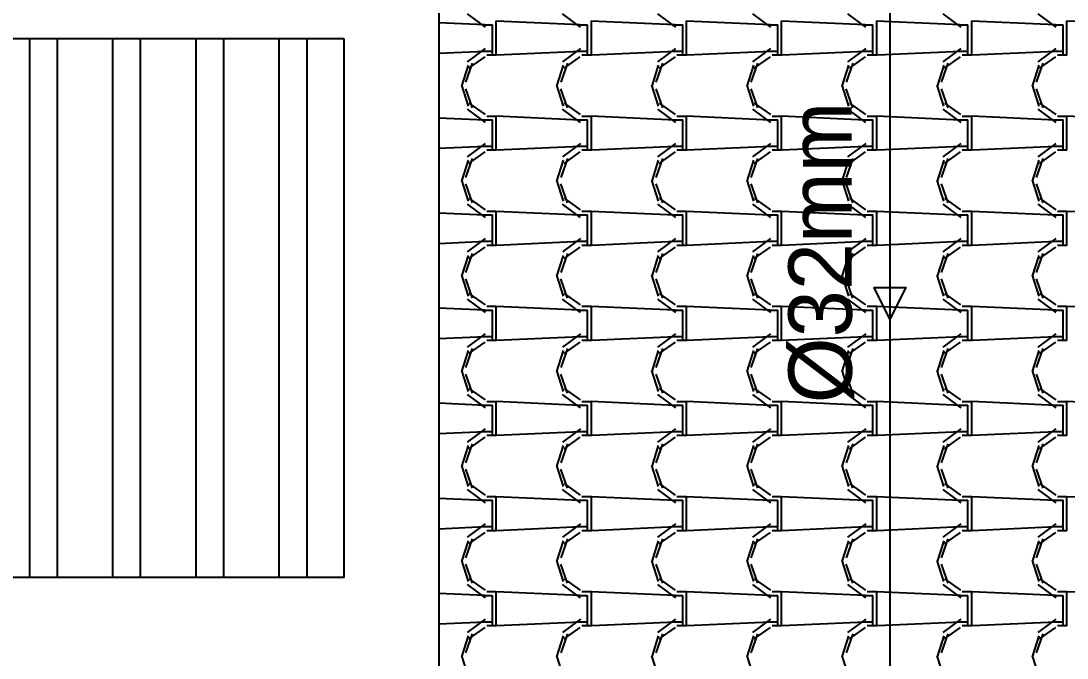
# Model space of a CAD drawing. Header units: millimetres. Extents: x -336 to -33, y -135 to 770.
# Drawn here: x -176.751 to -173.451, y 721.879 to 723.889 of the extents above; entities that cross this region are included whole.
import ezdxf
from ezdxf.enums import TextEntityAlignment as Align

# ---------------------------------------------------------------- set-up
doc = ezdxf.new("R2010")
doc.units = ezdxf.units.MM
doc.header["$LTSCALE"] = 50
doc.header["$MEASUREMENT"] = 0
for name, color, linetype in [('-HIDRO', 8, 'CONTINUOUS'), ('AF', 5, 'CONTINUOUS'), ('CONEXOES', 3, 'CONTINUOUS'), ('TEXTO', 4, 'CONTINUOUS')]:
    doc.layers.add(name, color=color, linetype=linetype)

msp = doc.modelspace()

# ---------------------------------------------------------------- hatches: boundary and pattern name
at = {"layer": '-HIDRO', "linetype": 'Continuous'}
h = msp.add_hatch(dxfattribs=at)
h.set_pattern_fill('ANSI32', color=256, scale=0.7, angle=45, style=0)
h.set_pattern_definition([(90, (-1561.9362, 383.4332), (-0.2625, 1e-16), []), (90, (-1561.8487, 383.5207), (-0.2625, 1e-16), [])])
h.paths.add_polyline_path([(-175.7324, 723.8333), (-178.1324, 723.8333), (-178.1324, 722.1333), (-175.7324, 722.1333)])

# ---------------------------------------------------------------- linework, layer by layer
for p, q in [((-175.2879, 723.8757), (-175.4324, 723.8823)), ((-175.3436, 723.9105), (-175.2866, 723.8685)), ((-174.9879, 723.8757), (-175.2519, 723.8877)), ((-175.2517, 723.7925), (-175.2517, 723.8885)), ((-175.0436, 723.9105), (-174.9866, 723.8685)), ((-174.6879, 723.8757), (-174.9519, 723.8877)), ((-174.9517, 723.7925), (-174.9517, 723.8885)), ((-174.7436, 723.9104), (-174.6866, 723.8684)), ((-174.3879, 723.8757), (-174.6519, 723.8877)), ((-174.6517, 723.7925), (-174.6517, 723.8885)), ((-174.4436, 723.9104), (-174.3866, 723.8684)), ((-174.0879, 723.8757), (-174.3519, 723.8877)), ((-174.3517, 723.7925), (-174.3517, 723.8885)), ((-174.1436, 723.9104), (-174.0866, 723.8684)), ((-173.7879, 723.8757), (-174.0519, 723.8877)), ((-174.0517, 723.7925), (-174.0517, 723.8885)), ((-173.8436, 723.9104), (-173.7866, 723.8684)), ((-173.4879, 723.8757), (-173.7519, 723.8877)), ((-173.7517, 723.7925), (-173.7517, 723.8885)), ((-173.5436, 723.9104), (-173.4866, 723.8684)), ((-173.1879, 723.8757), (-173.4519, 723.8877)), ((-173.4517, 723.7925), (-173.4517, 723.8885)), ((-175.2877, 723.8765), (-175.2637, 723.8765)), ((-175.2637, 723.7925), (-175.2637, 723.8765)), ((-174.9877, 723.8765), (-174.9637, 723.8765)), ((-174.9637, 723.7925), (-174.9637, 723.8765)), ((-174.6877, 723.8765), (-174.6637, 723.8765)), ((-174.6637, 723.7925), (-174.6637, 723.8765)), ((-174.3877, 723.8765), (-174.3637, 723.8765)), ((-174.3637, 723.7925), (-174.3637, 723.8765)), ((-174.0877, 723.8765), (-174.0637, 723.8765)), ((-174.0637, 723.7925), (-174.0637, 723.8765)), ((-173.7877, 723.8765), (-173.7637, 723.8765)), ((-173.7637, 723.7925), (-173.7637, 723.8765)), ((-173.4877, 723.8765), (-173.4637, 723.8765)), ((-173.4637, 723.7925), (-173.4637, 723.8765)), ((-175.2865, 723.7924), (-175.4324, 723.7858)), ((-175.2863, 723.8019), (-175.3433, 723.7599)), ((-175.2637, 723.7925), (-175.2877, 723.7925)), ((-175.2517, 723.7805), (-175.2817, 723.7805)), ((-175.2637, 723.7805), (-175.2637, 723.7925)), ((-175.2517, 723.7805), (-175.2517, 723.7925)), ((-174.9865, 723.7924), (-175.2505, 723.7804)), ((-174.9863, 723.8019), (-175.0433, 723.7599)), ((-174.9637, 723.7925), (-174.9877, 723.7925)), ((-174.9517, 723.7805), (-174.9817, 723.7805)), ((-174.9637, 723.7805), (-174.9637, 723.7925)), ((-174.9517, 723.7805), (-174.9517, 723.7925)), ((-174.6865, 723.7924), (-174.9505, 723.7804)), ((-174.6863, 723.8019), (-174.7433, 723.7599)), ((-174.6637, 723.7925), (-174.6877, 723.7925)), ((-174.6517, 723.7805), (-174.6817, 723.7805)), ((-174.6637, 723.7805), (-174.6637, 723.7925)), ((-174.6517, 723.7805), (-174.6517, 723.7925)), ((-174.3865, 723.7924), (-174.6505, 723.7804)), ((-174.3863, 723.8019), (-174.4433, 723.7599)), ((-174.3637, 723.7925), (-174.3877, 723.7925)), ((-174.3517, 723.7805), (-174.3817, 723.7805)), ((-174.3637, 723.7805), (-174.3637, 723.7925)), ((-174.3517, 723.7805), (-174.3517, 723.7925)), ((-174.0865, 723.7924), (-174.3505, 723.7804)), ((-174.0863, 723.8019), (-174.1433, 723.7599)), ((-174.0637, 723.7925), (-174.0877, 723.7925)), ((-174.0517, 723.7805), (-174.0817, 723.7805)), ((-174.0637, 723.7805), (-174.0637, 723.7925)), ((-174.0517, 723.7805), (-174.0517, 723.7925)), ((-173.7865, 723.7924), (-174.0505, 723.7804)), ((-173.7863, 723.8019), (-173.8433, 723.7599)), ((-173.7637, 723.7925), (-173.7877, 723.7925)), ((-173.7517, 723.7805), (-173.7817, 723.7805)), ((-173.7637, 723.7805), (-173.7637, 723.7925)), ((-173.7517, 723.7805), (-173.7517, 723.7925)), ((-173.4865, 723.7924), (-173.7505, 723.7804)), ((-173.4863, 723.8019), (-173.5433, 723.7599)), ((-173.4637, 723.7925), (-173.4877, 723.7925)), ((-173.4517, 723.7805), (-173.4817, 723.7805)), ((-173.4637, 723.7805), (-173.4637, 723.7925)), ((-173.4517, 723.7805), (-173.4517, 723.7925)), ((-175.3405, 723.7489), (-175.3615, 723.6829)), ((-175.3274, 723.7549), (-175.3484, 723.6949)), ((-175.2879, 723.7752), (-175.3389, 723.7392)), ((-175.0405, 723.7489), (-175.0615, 723.6829)), ((-175.0274, 723.7549), (-175.0484, 723.6949)), ((-174.9879, 723.7752), (-175.0389, 723.7392)), ((-174.7405, 723.7489), (-174.7615, 723.6829)), ((-174.7274, 723.7549), (-174.7484, 723.6949)), ((-174.6879, 723.7752), (-174.7389, 723.7392)), ((-174.4405, 723.7489), (-174.4615, 723.6829)), ((-174.4274, 723.7549), (-174.4484, 723.6949)), ((-174.3879, 723.7752), (-174.4389, 723.7392)), ((-174.1405, 723.7489), (-174.1615, 723.6829)), ((-174.1274, 723.7549), (-174.1484, 723.6949)), ((-174.0879, 723.7752), (-174.1389, 723.7392)), ((-173.8404, 723.7489), (-173.8614, 723.6829)), ((-173.8274, 723.7549), (-173.8484, 723.6949)), ((-173.7879, 723.7752), (-173.8389, 723.7392)), ((-173.5404, 723.7489), (-173.5614, 723.6829)), ((-173.5274, 723.7549), (-173.5484, 723.6949)), ((-173.4879, 723.7752), (-173.5389, 723.7392)), ((-175.3617, 723.6861), (-175.3407, 723.6201)), ((-175.0617, 723.6861), (-175.0407, 723.6201)), ((-174.7617, 723.6861), (-174.7407, 723.6201)), ((-174.4617, 723.6861), (-174.4407, 723.6201)), ((-174.1617, 723.6861), (-174.1407, 723.6201)), ((-173.8617, 723.6861), (-173.8407, 723.6201)), ((-173.5617, 723.6861), (-173.5407, 723.6201)), ((-175.3488, 723.6745), (-175.3278, 723.6145)), ((-175.0488, 723.6745), (-175.0278, 723.6145)), ((-174.7487, 723.6745), (-174.7277, 723.6145)), ((-174.4487, 723.6745), (-174.4277, 723.6145)), ((-174.1487, 723.6745), (-174.1277, 723.6145)), ((-173.8487, 723.6745), (-173.8277, 723.6145)), ((-173.5487, 723.6745), (-173.5277, 723.6145)), ((-175.3379, 723.629), (-175.2869, 723.593)), ((-175.0379, 723.629), (-174.9869, 723.593)), ((-174.7379, 723.629), (-174.6869, 723.593)), ((-174.4379, 723.629), (-174.3869, 723.593)), ((-174.1379, 723.629), (-174.0869, 723.593)), ((-173.8379, 723.629), (-173.7869, 723.593)), ((-173.5379, 723.629), (-173.4869, 723.593)), ((-175.2879, 723.5757), (-175.4324, 723.5823)), ((-175.3436, 723.6105), (-175.2866, 723.5685)), ((-175.2817, 723.5885), (-175.2517, 723.5885)), ((-174.9879, 723.5757), (-175.2519, 723.5877)), ((-175.2517, 723.4925), (-175.2517, 723.5885)), ((-175.0436, 723.6105), (-174.9866, 723.5685)), ((-174.9817, 723.5885), (-174.9517, 723.5885)), ((-174.6879, 723.5757), (-174.9519, 723.5877)), ((-174.9517, 723.4925), (-174.9517, 723.5885)), ((-174.7436, 723.6105), (-174.6866, 723.5685)), ((-174.6817, 723.5885), (-174.6517, 723.5885)), ((-174.3879, 723.5757), (-174.6519, 723.5877)), ((-174.6517, 723.4925), (-174.6517, 723.5885)), ((-174.4436, 723.6104), (-174.3866, 723.5684)), ((-174.3817, 723.5885), (-174.3517, 723.5885)), ((-174.0879, 723.5757), (-174.3519, 723.5877)), ((-174.3517, 723.4925), (-174.3517, 723.5885)), ((-174.1436, 723.6104), (-174.0866, 723.5684)), ((-174.0817, 723.5885), (-174.0517, 723.5885)), ((-173.7879, 723.5757), (-174.0519, 723.5877)), ((-174.0517, 723.4925), (-174.0517, 723.5885)), ((-173.8436, 723.6104), (-173.7866, 723.5684)), ((-173.7817, 723.5885), (-173.7517, 723.5885)), ((-173.4879, 723.5757), (-173.7519, 723.5877)), ((-173.7517, 723.4925), (-173.7517, 723.5885)), ((-173.5436, 723.6104), (-173.4866, 723.5684)), ((-173.4817, 723.5885), (-173.4517, 723.5885)), ((-173.1879, 723.5757), (-173.4519, 723.5877)), ((-173.4517, 723.4925), (-173.4517, 723.5885)), ((-175.2877, 723.5765), (-175.2637, 723.5765)), ((-175.2637, 723.4925), (-175.2637, 723.5765)), ((-174.9877, 723.5765), (-174.9637, 723.5765)), ((-174.9637, 723.4925), (-174.9637, 723.5765)), ((-174.6877, 723.5765), (-174.6637, 723.5765)), ((-174.6637, 723.4925), (-174.6637, 723.5765)), ((-174.3877, 723.5765), (-174.3637, 723.5765)), ((-174.3637, 723.4925), (-174.3637, 723.5765)), ((-174.0877, 723.5765), (-174.0637, 723.5765)), ((-174.0637, 723.4925), (-174.0637, 723.5765)), ((-173.7877, 723.5765), (-173.7637, 723.5765)), ((-173.7637, 723.4925), (-173.7637, 723.5765)), ((-173.4877, 723.5765), (-173.4637, 723.5765)), ((-173.4637, 723.4925), (-173.4637, 723.5765)), ((-175.2865, 723.4924), (-175.4324, 723.4858)), ((-175.2863, 723.5019), (-175.3433, 723.4599)), ((-175.2637, 723.4925), (-175.2877, 723.4925)), ((-175.2637, 723.4805), (-175.2637, 723.4925)), ((-175.2517, 723.4805), (-175.2517, 723.4925)), ((-174.9865, 723.4924), (-175.2505, 723.4804)), ((-174.9863, 723.5019), (-175.0433, 723.4599)), ((-174.9637, 723.4925), (-174.9877, 723.4925)), ((-174.9637, 723.4805), (-174.9637, 723.4925)), ((-174.9517, 723.4805), (-174.9517, 723.4925)), ((-174.6865, 723.4924), (-174.9505, 723.4804)), ((-174.6863, 723.5019), (-174.7433, 723.4599)), ((-174.6637, 723.4925), (-174.6877, 723.4925)), ((-174.6637, 723.4805), (-174.6637, 723.4925)), ((-174.6517, 723.4805), (-174.6517, 723.4925)), ((-174.3865, 723.4924), (-174.6505, 723.4804)), ((-174.3863, 723.5019), (-174.4433, 723.4599)), ((-174.3637, 723.4925), (-174.3877, 723.4925)), ((-174.3637, 723.4805), (-174.3637, 723.4925)), ((-174.3517, 723.4805), (-174.3517, 723.4925)), ((-174.0865, 723.4924), (-174.3505, 723.4804)), ((-174.0863, 723.5019), (-174.1433, 723.4599)), ((-174.0637, 723.4925), (-174.0877, 723.4925)), ((-174.0637, 723.4805), (-174.0637, 723.4925)), ((-174.0517, 723.4805), (-174.0517, 723.4925)), ((-173.7865, 723.4924), (-174.0505, 723.4804)), ((-173.7863, 723.5019), (-173.8433, 723.4599)), ((-173.7637, 723.4925), (-173.7877, 723.4925)), ((-173.7637, 723.4805), (-173.7637, 723.4925)), ((-173.7517, 723.4805), (-173.7517, 723.4925)), ((-173.4865, 723.4924), (-173.7505, 723.4804)), ((-173.4863, 723.5019), (-173.5433, 723.4599)), ((-173.4637, 723.4925), (-173.4877, 723.4925)), ((-173.4637, 723.4805), (-173.4637, 723.4925)), ((-173.4517, 723.4805), (-173.4517, 723.4925)), ((-175.3274, 723.4549), (-175.3484, 723.3949)), ((-175.2879, 723.4752), (-175.3389, 723.4392)), ((-175.2517, 723.4805), (-175.2817, 723.4805)), ((-175.0274, 723.4549), (-175.0484, 723.3949)), ((-174.9879, 723.4752), (-175.0389, 723.4392)), ((-174.9517, 723.4805), (-174.9817, 723.4805)), ((-174.7274, 723.4549), (-174.7484, 723.3949)), ((-174.6879, 723.4752), (-174.7389, 723.4392)), ((-174.6517, 723.4805), (-174.6817, 723.4805)), ((-174.4274, 723.4549), (-174.4484, 723.3949)), ((-174.3879, 723.4752), (-174.4389, 723.4392)), ((-174.3517, 723.4805), (-174.3817, 723.4805)), ((-174.1274, 723.4549), (-174.1484, 723.3949)), ((-174.0879, 723.4752), (-174.1389, 723.4392)), ((-174.0517, 723.4805), (-174.0817, 723.4805)), ((-173.8274, 723.4549), (-173.8484, 723.3949)), ((-173.7879, 723.4752), (-173.8389, 723.4392)), ((-173.7517, 723.4805), (-173.7817, 723.4805)), ((-173.5274, 723.4549), (-173.5484, 723.3949)), ((-173.4879, 723.4752), (-173.5389, 723.4392)), ((-173.4517, 723.4805), (-173.4817, 723.4805)), ((-175.3405, 723.4489), (-175.3615, 723.3829)), ((-175.0405, 723.4489), (-175.0615, 723.3829)), ((-174.7405, 723.4489), (-174.7615, 723.3829)), ((-174.4405, 723.4489), (-174.4615, 723.3829)), ((-174.1405, 723.4489), (-174.1615, 723.3829)), ((-173.8404, 723.4489), (-173.8614, 723.3829)), ((-173.5404, 723.4489), (-173.5614, 723.3829)), ((-175.3617, 723.3861), (-175.3407, 723.3201)), ((-175.0617, 723.3861), (-175.0407, 723.3201)), ((-174.7617, 723.3861), (-174.7407, 723.3201)), ((-174.4617, 723.3861), (-174.4407, 723.3201)), ((-174.1617, 723.3861), (-174.1407, 723.3201)), ((-173.8617, 723.3861), (-173.8407, 723.3201)), ((-173.5617, 723.3861), (-173.5407, 723.3201)), ((-175.3488, 723.3745), (-175.3278, 723.3145)), ((-175.0488, 723.3745), (-175.0278, 723.3145)), ((-174.7487, 723.3745), (-174.7277, 723.3145)), ((-174.4487, 723.3745), (-174.4277, 723.3145)), ((-174.1487, 723.3745), (-174.1277, 723.3145)), ((-173.8487, 723.3745), (-173.8277, 723.3145)), ((-173.5487, 723.3745), (-173.5277, 723.3145)), ((-175.3379, 723.329), (-175.2869, 723.293)), ((-175.0379, 723.329), (-174.9869, 723.293)), ((-174.7379, 723.329), (-174.6869, 723.293)), ((-174.4379, 723.329), (-174.3869, 723.293)), ((-174.1379, 723.329), (-174.0869, 723.293)), ((-173.8379, 723.329), (-173.7869, 723.293)), ((-173.5379, 723.329), (-173.4869, 723.293)), ((-175.3436, 723.3105), (-175.2866, 723.2685)), ((-175.2817, 723.2885), (-175.2517, 723.2885)), ((-174.9879, 723.2757), (-175.2519, 723.2877)), ((-175.2517, 723.1925), (-175.2517, 723.2885)), ((-175.0436, 723.3105), (-174.9866, 723.2685)), ((-174.9817, 723.2885), (-174.9517, 723.2885)), ((-174.6879, 723.2757), (-174.9519, 723.2877)), ((-174.9517, 723.1925), (-174.9517, 723.2885)), ((-174.7436, 723.3105), (-174.6866, 723.2685)), ((-174.6817, 723.2885), (-174.6517, 723.2885)), ((-174.3879, 723.2757), (-174.6519, 723.2877)), ((-174.6517, 723.1925), (-174.6517, 723.2885)), ((-174.4436, 723.3105), (-174.3866, 723.2685)), ((-174.3817, 723.2885), (-174.3517, 723.2885)), ((-174.0879, 723.2757), (-174.3519, 723.2877)), ((-174.3517, 723.1925), (-174.3517, 723.2885)), ((-174.1436, 723.3105), (-174.0866, 723.2685)), ((-174.0817, 723.2885), (-174.0517, 723.2885)), ((-173.7879, 723.2757), (-174.0519, 723.2877)), ((-174.0517, 723.1925), (-174.0517, 723.2885)), ((-173.8436, 723.3104), (-173.7866, 723.2684)), ((-173.7817, 723.2885), (-173.7517, 723.2885)), ((-173.4879, 723.2757), (-173.7519, 723.2877)), ((-173.7517, 723.1925), (-173.7517, 723.2885)), ((-173.5436, 723.3104), (-173.4866, 723.2684)), ((-173.4817, 723.2885), (-173.4517, 723.2885)), ((-173.1879, 723.2757), (-173.4519, 723.2877)), ((-173.4517, 723.1925), (-173.4517, 723.2885)), ((-175.2879, 723.2757), (-175.4324, 723.2823)), ((-175.2877, 723.2765), (-175.2637, 723.2765)), ((-175.2637, 723.1925), (-175.2637, 723.2765)), ((-174.9877, 723.2765), (-174.9637, 723.2765)), ((-174.9637, 723.1925), (-174.9637, 723.2765)), ((-174.6877, 723.2765), (-174.6637, 723.2765)), ((-174.6637, 723.1925), (-174.6637, 723.2765)), ((-174.3877, 723.2765), (-174.3637, 723.2765)), ((-174.3637, 723.1925), (-174.3637, 723.2765)), ((-174.0877, 723.2765), (-174.0637, 723.2765)), ((-174.0637, 723.1925), (-174.0637, 723.2765)), ((-173.7877, 723.2765), (-173.7637, 723.2765)), ((-173.7637, 723.1925), (-173.7637, 723.2765)), ((-173.4877, 723.2765), (-173.4637, 723.2765)), ((-173.4637, 723.1925), (-173.4637, 723.2765)), ((-175.2865, 723.1924), (-175.4324, 723.1858)), ((-175.2863, 723.2019), (-175.3433, 723.1599)), ((-175.2637, 723.1925), (-175.2877, 723.1925)), ((-175.2637, 723.1805), (-175.2637, 723.1925)), ((-175.2517, 723.1805), (-175.2517, 723.1925)), ((-174.9865, 723.1924), (-175.2505, 723.1804)), ((-174.9863, 723.2019), (-175.0433, 723.1599)), ((-174.9637, 723.1925), (-174.9877, 723.1925)), ((-174.9637, 723.1805), (-174.9637, 723.1925)), ((-174.9517, 723.1805), (-174.9517, 723.1925)), ((-174.6865, 723.1924), (-174.9505, 723.1804)), ((-174.6863, 723.2019), (-174.7433, 723.1599)), ((-174.6637, 723.1925), (-174.6877, 723.1925)), ((-174.6637, 723.1805), (-174.6637, 723.1925)), ((-174.6517, 723.1805), (-174.6517, 723.1925)), ((-174.3865, 723.1924), (-174.6505, 723.1804)), ((-174.3863, 723.2019), (-174.4433, 723.1599)), ((-174.3637, 723.1925), (-174.3877, 723.1925)), ((-174.3637, 723.1805), (-174.3637, 723.1925)), ((-174.3517, 723.1805), (-174.3517, 723.1925)), ((-174.0865, 723.1924), (-174.3505, 723.1804)), ((-174.0863, 723.2019), (-174.1433, 723.1599)), ((-174.0637, 723.1925), (-174.0877, 723.1925)), ((-174.0637, 723.1805), (-174.0637, 723.1925)), ((-174.0517, 723.1805), (-174.0517, 723.1925)), ((-173.7865, 723.1924), (-174.0505, 723.1804)), ((-173.7863, 723.2019), (-173.8433, 723.1599)), ((-173.7637, 723.1925), (-173.7877, 723.1925)), ((-173.7637, 723.1805), (-173.7637, 723.1925)), ((-173.7517, 723.1805), (-173.7517, 723.1925)), ((-173.4865, 723.1924), (-173.7505, 723.1804)), ((-173.4863, 723.2019), (-173.5433, 723.1599)), ((-173.4637, 723.1925), (-173.4877, 723.1925)), ((-173.4637, 723.1805), (-173.4637, 723.1925)), ((-173.4517, 723.1805), (-173.4517, 723.1925)), ((-175.3274, 723.1549), (-175.3484, 723.0949)), ((-175.2879, 723.1752), (-175.3389, 723.1392)), ((-175.2517, 723.1805), (-175.2817, 723.1805)), ((-175.0274, 723.1549), (-175.0484, 723.0949)), ((-174.9879, 723.1752), (-175.0389, 723.1392)), ((-174.9517, 723.1805), (-174.9817, 723.1805)), ((-174.7274, 723.1549), (-174.7484, 723.0949)), ((-174.6879, 723.1752), (-174.7389, 723.1392)), ((-174.6517, 723.1805), (-174.6817, 723.1805)), ((-174.4274, 723.1549), (-174.4484, 723.0949)), ((-174.3879, 723.1752), (-174.4389, 723.1392)), ((-174.3517, 723.1805), (-174.3817, 723.1805)), ((-174.1274, 723.1549), (-174.1484, 723.0949)), ((-174.0879, 723.1752), (-174.1389, 723.1392)), ((-174.0517, 723.1805), (-174.0817, 723.1805)), ((-173.8274, 723.1549), (-173.8484, 723.0949)), ((-173.7879, 723.1752), (-173.8389, 723.1392)), ((-173.7517, 723.1805), (-173.7817, 723.1805)), ((-173.5274, 723.1549), (-173.5484, 723.0949)), ((-173.4879, 723.1752), (-173.5389, 723.1392)), ((-173.4517, 723.1805), (-173.4817, 723.1805)), ((-175.3405, 723.1489), (-175.3615, 723.0829)), ((-175.0405, 723.1489), (-175.0615, 723.0829)), ((-174.7405, 723.1489), (-174.7615, 723.0829)), ((-174.4405, 723.1489), (-174.4615, 723.0829)), ((-174.1405, 723.1489), (-174.1615, 723.0829)), ((-173.8404, 723.1489), (-173.8614, 723.0829)), ((-173.5404, 723.1489), (-173.5614, 723.0829)), ((-175.3617, 723.0861), (-175.3407, 723.0201)), ((-175.3488, 723.0745), (-175.3278, 723.0145)), ((-175.0617, 723.0861), (-175.0407, 723.0201)), ((-175.0488, 723.0745), (-175.0278, 723.0145)), ((-174.7617, 723.0861), (-174.7407, 723.0201)), ((-174.7487, 723.0745), (-174.7277, 723.0145)), ((-174.4617, 723.0861), (-174.4407, 723.0201)), ((-174.4487, 723.0745), (-174.4277, 723.0145)), ((-174.1617, 723.0861), (-174.1407, 723.0201)), ((-174.1487, 723.0745), (-174.1277, 723.0145)), ((-173.8617, 723.0861), (-173.8407, 723.0201)), ((-173.8487, 723.0745), (-173.8277, 723.0145)), ((-173.5617, 723.0861), (-173.5407, 723.0201)), ((-173.5487, 723.0745), (-173.5277, 723.0145)), ((-175.3379, 723.029), (-175.2869, 722.993)), ((-175.0379, 723.029), (-174.9869, 722.993)), ((-174.7379, 723.029), (-174.6869, 722.993)), ((-174.4379, 723.029), (-174.3869, 722.993)), ((-174.1379, 723.029), (-174.0869, 722.993)), ((-173.8379, 723.029), (-173.7869, 722.993)), ((-173.5379, 723.029), (-173.4869, 722.993)), ((-175.3436, 723.0105), (-175.2866, 722.9685)), ((-175.2817, 722.9885), (-175.2517, 722.9885)), ((-175.2517, 722.8925), (-175.2517, 722.9885)), ((-175.0436, 723.0105), (-174.9866, 722.9685)), ((-174.9817, 722.9885), (-174.9517, 722.9885)), ((-174.9517, 722.8925), (-174.9517, 722.9885)), ((-174.7436, 723.0105), (-174.6866, 722.9685)), ((-174.6817, 722.9885), (-174.6517, 722.9885)), ((-174.6517, 722.8925), (-174.6517, 722.9885)), ((-174.4436, 723.0105), (-174.3866, 722.9685)), ((-174.3817, 722.9885), (-174.3517, 722.9885)), ((-174.3517, 722.8925), (-174.3517, 722.9885)), ((-174.1436, 723.0105), (-174.0866, 722.9685)), ((-174.0817, 722.9885), (-174.0517, 722.9885)), ((-174.0517, 722.8925), (-174.0517, 722.9885)), ((-173.8436, 723.0105), (-173.7866, 722.9685)), ((-173.7817, 722.9885), (-173.7517, 722.9885)), ((-173.7517, 722.8925), (-173.7517, 722.9885)), ((-173.5436, 723.0104), (-173.4866, 722.9684)), ((-173.4817, 722.9885), (-173.4517, 722.9885)), ((-173.4517, 722.8925), (-173.4517, 722.9885)), ((-175.2879, 722.9757), (-175.4324, 722.9823)), ((-175.2877, 722.9765), (-175.2637, 722.9765)), ((-175.2637, 722.8925), (-175.2637, 722.9765)), ((-174.9879, 722.9757), (-175.2519, 722.9877)), ((-174.9877, 722.9765), (-174.9637, 722.9765)), ((-174.9637, 722.8925), (-174.9637, 722.9765)), ((-174.6879, 722.9757), (-174.9519, 722.9877)), ((-174.6877, 722.9765), (-174.6637, 722.9765)), ((-174.6637, 722.8925), (-174.6637, 722.9765)), ((-174.3879, 722.9757), (-174.6519, 722.9877)), ((-174.3877, 722.9765), (-174.3637, 722.9765)), ((-174.3637, 722.8925), (-174.3637, 722.9765)), ((-174.0879, 722.9757), (-174.3519, 722.9877)), ((-174.0877, 722.9765), (-174.0637, 722.9765)), ((-174.0637, 722.8925), (-174.0637, 722.9765)), ((-173.7879, 722.9757), (-174.0519, 722.9877)), ((-173.7877, 722.9765), (-173.7637, 722.9765)), ((-173.7637, 722.8925), (-173.7637, 722.9765)), ((-173.4879, 722.9757), (-173.7519, 722.9877)), ((-173.4877, 722.9765), (-173.4637, 722.9765)), ((-173.4637, 722.8925), (-173.4637, 722.9765)), ((-173.1879, 722.9757), (-173.4519, 722.9877)), ((-175.2865, 722.8924), (-175.4324, 722.8858)), ((-175.2863, 722.9019), (-175.3433, 722.8599)), ((-175.2637, 722.8925), (-175.2877, 722.8925)), ((-175.2637, 722.8805), (-175.2637, 722.8925)), ((-175.2517, 722.8805), (-175.2517, 722.8925)), ((-174.9865, 722.8924), (-175.2505, 722.8804)), ((-174.9863, 722.9019), (-175.0433, 722.8599)), ((-174.9637, 722.8925), (-174.9877, 722.8925)), ((-174.9637, 722.8805), (-174.9637, 722.8925)), ((-174.9517, 722.8805), (-174.9517, 722.8925)), ((-174.6865, 722.8924), (-174.9505, 722.8804)), ((-174.6863, 722.9019), (-174.7433, 722.8599)), ((-174.6637, 722.8925), (-174.6877, 722.8925)), ((-174.6637, 722.8805), (-174.6637, 722.8925)), ((-174.6517, 722.8805), (-174.6517, 722.8925)), ((-174.3865, 722.8924), (-174.6505, 722.8804)), ((-174.3863, 722.9019), (-174.4433, 722.8599)), ((-174.3637, 722.8925), (-174.3877, 722.8925)), ((-174.3637, 722.8805), (-174.3637, 722.8925)), ((-174.3517, 722.8805), (-174.3517, 722.8925)), ((-174.0865, 722.8924), (-174.3505, 722.8804)), ((-174.0863, 722.9019), (-174.1433, 722.8599)), ((-174.0637, 722.8925), (-174.0877, 722.8925)), ((-174.0637, 722.8805), (-174.0637, 722.8925)), ((-174.0517, 722.8805), (-174.0517, 722.8925)), ((-173.7865, 722.8924), (-174.0505, 722.8804)), ((-173.7863, 722.9019), (-173.8433, 722.8599)), ((-173.7637, 722.8925), (-173.7877, 722.8925)), ((-173.7637, 722.8805), (-173.7637, 722.8925)), ((-173.7517, 722.8805), (-173.7517, 722.8925)), ((-173.4865, 722.8924), (-173.7505, 722.8804)), ((-173.4863, 722.9019), (-173.5433, 722.8599)), ((-173.4637, 722.8925), (-173.4877, 722.8925)), ((-173.4637, 722.8805), (-173.4637, 722.8925)), ((-173.4517, 722.8805), (-173.4517, 722.8925)), ((-175.2879, 722.8752), (-175.3389, 722.8392)), ((-175.2517, 722.8805), (-175.2817, 722.8805)), ((-174.9879, 722.8752), (-175.0389, 722.8392)), ((-174.9517, 722.8805), (-174.9817, 722.8805)), ((-174.6879, 722.8752), (-174.7389, 722.8392)), ((-174.6517, 722.8805), (-174.6817, 722.8805)), ((-174.3879, 722.8752), (-174.4389, 722.8392)), ((-174.3517, 722.8805), (-174.3817, 722.8805)), ((-174.0879, 722.8752), (-174.1389, 722.8392)), ((-174.0517, 722.8805), (-174.0817, 722.8805)), ((-173.7879, 722.8752), (-173.8389, 722.8392)), ((-173.7517, 722.8805), (-173.7817, 722.8805)), ((-173.4879, 722.8752), (-173.5389, 722.8392)), ((-173.4517, 722.8805), (-173.4817, 722.8805)), ((-175.3405, 722.8489), (-175.3615, 722.7829)), ((-175.3274, 722.8549), (-175.3484, 722.7949)), ((-175.0405, 722.8489), (-175.0615, 722.7829)), ((-175.0274, 722.8549), (-175.0484, 722.7949)), ((-174.7405, 722.8489), (-174.7615, 722.7829)), ((-174.7274, 722.8549), (-174.7484, 722.7949)), ((-174.4405, 722.8489), (-174.4615, 722.7829)), ((-174.4274, 722.8549), (-174.4484, 722.7949)), ((-174.1405, 722.8489), (-174.1615, 722.7829)), ((-174.1274, 722.8549), (-174.1484, 722.7949)), ((-173.8404, 722.8489), (-173.8614, 722.7829)), ((-173.8274, 722.8549), (-173.8484, 722.7949)), ((-173.5404, 722.8489), (-173.5614, 722.7829)), ((-173.5274, 722.8549), (-173.5484, 722.7949)), ((-175.3617, 722.7861), (-175.3407, 722.7201)), ((-175.3488, 722.7745), (-175.3278, 722.7145)), ((-175.0617, 722.7861), (-175.0407, 722.7201)), ((-175.0488, 722.7745), (-175.0278, 722.7145)), ((-174.7617, 722.7861), (-174.7407, 722.7201)), ((-174.7487, 722.7745), (-174.7277, 722.7145)), ((-174.4617, 722.7861), (-174.4407, 722.7201)), ((-174.4487, 722.7745), (-174.4277, 722.7145)), ((-174.1617, 722.7861), (-174.1407, 722.7201)), ((-174.1487, 722.7745), (-174.1277, 722.7145)), ((-173.8617, 722.7861), (-173.8407, 722.7201)), ((-173.8487, 722.7745), (-173.8277, 722.7145)), ((-173.5617, 722.7861), (-173.5407, 722.7201)), ((-173.5487, 722.7745), (-173.5277, 722.7145)), ((-175.3379, 722.729), (-175.2869, 722.693)), ((-175.0379, 722.729), (-174.9869, 722.693)), ((-174.7379, 722.729), (-174.6869, 722.693)), ((-174.4379, 722.729), (-174.3869, 722.693)), ((-174.1379, 722.729), (-174.0869, 722.693)), ((-173.8379, 722.729), (-173.7869, 722.693)), ((-173.5379, 722.729), (-173.4869, 722.693)), ((-175.3436, 722.7105), (-175.2866, 722.6685)), ((-175.0436, 722.7105), (-174.9866, 722.6685)), ((-174.7436, 722.7105), (-174.6866, 722.6685)), ((-174.4436, 722.7105), (-174.3866, 722.6685)), ((-174.1436, 722.7105), (-174.0866, 722.6685)), ((-173.8436, 722.7105), (-173.7866, 722.6685)), ((-173.5436, 722.7105), (-173.4866, 722.6685)), ((-175.2879, 722.6757), (-175.4324, 722.6823)), ((-175.2877, 722.6765), (-175.2637, 722.6765)), ((-175.2817, 722.6885), (-175.2517, 722.6885)), ((-175.2637, 722.5925), (-175.2637, 722.6765)), ((-174.9879, 722.6757), (-175.2519, 722.6877)), ((-175.2517, 722.5925), (-175.2517, 722.6885)), ((-174.9877, 722.6765), (-174.9637, 722.6765)), ((-174.9817, 722.6885), (-174.9517, 722.6885)), ((-174.9637, 722.5925), (-174.9637, 722.6765)), ((-174.6879, 722.6757), (-174.9519, 722.6877)), ((-174.9517, 722.5925), (-174.9517, 722.6885)), ((-174.6877, 722.6765), (-174.6637, 722.6765)), ((-174.6817, 722.6885), (-174.6517, 722.6885)), ((-174.6637, 722.5925), (-174.6637, 722.6765)), ((-174.3879, 722.6757), (-174.6519, 722.6877)), ((-174.6517, 722.5925), (-174.6517, 722.6885)), ((-174.3877, 722.6765), (-174.3637, 722.6765)), ((-174.3817, 722.6885), (-174.3517, 722.6885)), ((-174.3637, 722.5925), (-174.3637, 722.6765)), ((-174.0879, 722.6757), (-174.3519, 722.6877)), ((-174.3517, 722.5925), (-174.3517, 722.6885)), ((-174.0877, 722.6765), (-174.0637, 722.6765)), ((-174.0817, 722.6885), (-174.0517, 722.6885)), ((-174.0637, 722.5925), (-174.0637, 722.6765)), ((-173.7879, 722.6757), (-174.0519, 722.6877)), ((-174.0517, 722.5925), (-174.0517, 722.6885)), ((-173.7877, 722.6765), (-173.7637, 722.6765)), ((-173.7817, 722.6885), (-173.7517, 722.6885)), ((-173.7637, 722.5925), (-173.7637, 722.6765)), ((-173.4879, 722.6757), (-173.7519, 722.6877)), ((-173.7517, 722.5925), (-173.7517, 722.6885)), ((-173.4877, 722.6765), (-173.4637, 722.6765)), ((-173.4817, 722.6885), (-173.4517, 722.6885)), ((-173.4637, 722.5925), (-173.4637, 722.6765)), ((-173.1879, 722.6757), (-173.4519, 722.6877)), ((-173.4517, 722.5925), (-173.4517, 722.6885)), ((-175.2865, 722.5924), (-175.4324, 722.5858)), ((-175.2863, 722.6019), (-175.3433, 722.5599)), ((-175.2637, 722.5925), (-175.2877, 722.5925)), ((-175.2637, 722.5805), (-175.2637, 722.5925)), ((-175.2517, 722.5805), (-175.2517, 722.5925)), ((-174.9865, 722.5924), (-175.2505, 722.5804)), ((-174.9863, 722.6019), (-175.0433, 722.5599)), ((-174.9637, 722.5925), (-174.9877, 722.5925)), ((-174.9637, 722.5805), (-174.9637, 722.5925)), ((-174.9517, 722.5805), (-174.9517, 722.5925)), ((-174.6865, 722.5924), (-174.9505, 722.5804)), ((-174.6863, 722.6019), (-174.7433, 722.5599)), ((-174.6637, 722.5925), (-174.6877, 722.5925)), ((-174.6637, 722.5805), (-174.6637, 722.5925)), ((-174.6517, 722.5805), (-174.6517, 722.5925)), ((-174.3865, 722.5924), (-174.6505, 722.5804)), ((-174.3863, 722.6019), (-174.4433, 722.5599)), ((-174.3637, 722.5925), (-174.3877, 722.5925)), ((-174.3637, 722.5805), (-174.3637, 722.5925)), ((-174.3517, 722.5805), (-174.3517, 722.5925)), ((-174.0865, 722.5924), (-174.3505, 722.5804)), ((-174.0863, 722.6019), (-174.1433, 722.5599)), ((-174.0637, 722.5925), (-174.0877, 722.5925)), ((-174.0637, 722.5805), (-174.0637, 722.5925)), ((-174.0517, 722.5805), (-174.0517, 722.5925)), ((-173.7865, 722.5924), (-174.0505, 722.5804)), ((-173.7863, 722.6019), (-173.8433, 722.5599)), ((-173.7637, 722.5925), (-173.7877, 722.5925)), ((-173.7637, 722.5805), (-173.7637, 722.5925)), ((-173.7517, 722.5805), (-173.7517, 722.5925)), ((-173.4865, 722.5924), (-173.7505, 722.5804)), ((-173.4863, 722.6019), (-173.5433, 722.5599)), ((-173.4637, 722.5925), (-173.4877, 722.5925)), ((-173.4637, 722.5805), (-173.4637, 722.5925)), ((-173.4517, 722.5805), (-173.4517, 722.5925)), ((-175.2879, 722.5752), (-175.3389, 722.5392)), ((-175.2517, 722.5805), (-175.2817, 722.5805)), ((-174.9879, 722.5752), (-175.0389, 722.5392)), ((-174.9517, 722.5805), (-174.9817, 722.5805)), ((-174.6879, 722.5752), (-174.7389, 722.5392)), ((-174.6517, 722.5805), (-174.6817, 722.5805)), ((-174.3879, 722.5752), (-174.4389, 722.5392)), ((-174.3517, 722.5805), (-174.3817, 722.5805)), ((-174.0879, 722.5752), (-174.1389, 722.5392)), ((-174.0517, 722.5805), (-174.0817, 722.5805)), ((-173.7879, 722.5752), (-173.8389, 722.5392)), ((-173.7517, 722.5805), (-173.7817, 722.5805)), ((-173.4879, 722.5752), (-173.5389, 722.5392)), ((-173.4517, 722.5805), (-173.4817, 722.5805)), ((-175.3405, 722.5489), (-175.3615, 722.4829)), ((-175.3274, 722.5549), (-175.3484, 722.4949)), ((-175.0405, 722.5489), (-175.0615, 722.4829)), ((-175.0274, 722.5549), (-175.0484, 722.4949)), ((-174.7405, 722.5489), (-174.7615, 722.4829)), ((-174.7274, 722.5549), (-174.7484, 722.4949)), ((-174.4405, 722.5489), (-174.4615, 722.4829)), ((-174.4274, 722.5549), (-174.4484, 722.4949)), ((-174.1405, 722.5489), (-174.1615, 722.4829)), ((-174.1274, 722.5549), (-174.1484, 722.4949)), ((-173.8404, 722.5489), (-173.8614, 722.4829)), ((-173.8274, 722.5549), (-173.8484, 722.4949)), ((-173.5404, 722.5489), (-173.5614, 722.4829)), ((-173.5274, 722.5549), (-173.5484, 722.4949)), ((-175.3617, 722.4861), (-175.3407, 722.4201)), ((-175.3488, 722.4745), (-175.3278, 722.4145)), ((-175.0617, 722.4861), (-175.0407, 722.4201)), ((-175.0488, 722.4745), (-175.0278, 722.4145)), ((-174.7617, 722.4861), (-174.7407, 722.4201)), ((-174.7487, 722.4745), (-174.7277, 722.4145)), ((-174.4617, 722.4861), (-174.4407, 722.4201)), ((-174.4487, 722.4745), (-174.4277, 722.4145)), ((-174.1617, 722.4861), (-174.1407, 722.4201)), ((-174.1487, 722.4745), (-174.1277, 722.4145)), ((-173.8617, 722.4861), (-173.8407, 722.4201)), ((-173.8487, 722.4745), (-173.8277, 722.4145)), ((-173.5617, 722.4861), (-173.5407, 722.4201)), ((-173.5487, 722.4745), (-173.5277, 722.4145)), ((-175.3379, 722.429), (-175.2869, 722.393)), ((-175.0379, 722.429), (-174.9869, 722.393)), ((-174.7379, 722.429), (-174.6869, 722.393)), ((-174.4379, 722.429), (-174.3869, 722.393)), ((-174.1379, 722.429), (-174.0869, 722.393)), ((-173.8379, 722.429), (-173.7869, 722.393)), ((-173.5379, 722.429), (-173.4869, 722.393)), ((-175.3436, 722.4105), (-175.2866, 722.3685)), ((-175.0436, 722.4105), (-174.9866, 722.3685)), ((-174.7436, 722.4105), (-174.6866, 722.3685)), ((-174.4436, 722.4105), (-174.3866, 722.3685)), ((-174.1436, 722.4105), (-174.0866, 722.3685)), ((-173.8436, 722.4105), (-173.7866, 722.3685)), ((-173.5436, 722.4105), (-173.4866, 722.3685)), ((-175.2879, 722.3757), (-175.4324, 722.3823)), ((-175.2877, 722.3765), (-175.2637, 722.3765)), ((-175.2817, 722.3885), (-175.2517, 722.3885)), ((-175.2637, 722.2925), (-175.2637, 722.3765)), ((-174.9879, 722.3757), (-175.2519, 722.3877)), ((-175.2517, 722.2925), (-175.2517, 722.3885)), ((-174.9877, 722.3765), (-174.9637, 722.3765)), ((-174.9817, 722.3885), (-174.9517, 722.3885)), ((-174.9637, 722.2925), (-174.9637, 722.3765)), ((-174.6879, 722.3757), (-174.9519, 722.3877)), ((-174.9517, 722.2925), (-174.9517, 722.3885)), ((-174.6877, 722.3765), (-174.6637, 722.3765)), ((-174.6817, 722.3885), (-174.6517, 722.3885)), ((-174.6637, 722.2925), (-174.6637, 722.3765)), ((-174.3879, 722.3757), (-174.6519, 722.3877)), ((-174.6517, 722.2925), (-174.6517, 722.3885)), ((-174.3877, 722.3765), (-174.3637, 722.3765)), ((-174.3817, 722.3885), (-174.3517, 722.3885)), ((-174.3637, 722.2925), (-174.3637, 722.3765)), ((-174.0879, 722.3757), (-174.3519, 722.3877)), ((-174.3517, 722.2925), (-174.3517, 722.3885)), ((-174.0877, 722.3765), (-174.0637, 722.3765)), ((-174.0817, 722.3885), (-174.0517, 722.3885)), ((-174.0637, 722.2925), (-174.0637, 722.3765)), ((-173.7879, 722.3757), (-174.0519, 722.3877)), ((-174.0517, 722.2925), (-174.0517, 722.3885)), ((-173.7877, 722.3765), (-173.7637, 722.3765)), ((-173.7817, 722.3885), (-173.7517, 722.3885)), ((-173.7637, 722.2925), (-173.7637, 722.3765)), ((-173.4879, 722.3757), (-173.7519, 722.3877)), ((-173.7517, 722.2925), (-173.7517, 722.3885)), ((-173.4877, 722.3765), (-173.4637, 722.3765)), ((-173.4817, 722.3885), (-173.4517, 722.3885)), ((-173.4637, 722.2925), (-173.4637, 722.3765)), ((-173.1879, 722.3757), (-173.4519, 722.3877)), ((-173.4517, 722.2925), (-173.4517, 722.3885)), ((-175.2863, 722.3019), (-175.3433, 722.2599)), ((-174.9863, 722.3019), (-175.0433, 722.2599)), ((-174.6863, 722.3019), (-174.7433, 722.2599)), ((-174.3863, 722.3019), (-174.4433, 722.2599)), ((-174.0863, 722.3019), (-174.1433, 722.2599)), ((-173.7863, 722.3019), (-173.8433, 722.2599)), ((-173.4863, 722.3019), (-173.5433, 722.2599)), ((-175.2865, 722.2924), (-175.4324, 722.2858)), ((-175.2879, 722.2752), (-175.3389, 722.2392)), ((-175.2637, 722.2925), (-175.2877, 722.2925)), ((-175.2517, 722.2805), (-175.2817, 722.2805)), ((-175.2637, 722.2805), (-175.2637, 722.2925)), ((-175.2517, 722.2805), (-175.2517, 722.2925)), ((-174.9865, 722.2924), (-175.2505, 722.2804)), ((-174.9879, 722.2752), (-175.0389, 722.2392)), ((-174.9637, 722.2925), (-174.9877, 722.2925)), ((-174.9517, 722.2805), (-174.9817, 722.2805)), ((-174.9637, 722.2805), (-174.9637, 722.2925)), ((-174.9517, 722.2805), (-174.9517, 722.2925)), ((-174.6865, 722.2924), (-174.9505, 722.2804)), ((-174.6879, 722.2752), (-174.7389, 722.2392)), ((-174.6637, 722.2925), (-174.6877, 722.2925)), ((-174.6517, 722.2805), (-174.6817, 722.2805)), ((-174.6637, 722.2805), (-174.6637, 722.2925)), ((-174.6517, 722.2805), (-174.6517, 722.2925)), ((-174.3865, 722.2924), (-174.6505, 722.2804)), ((-174.3879, 722.2752), (-174.4389, 722.2392)), ((-174.3637, 722.2925), (-174.3877, 722.2925)), ((-174.3517, 722.2805), (-174.3817, 722.2805)), ((-174.3637, 722.2805), (-174.3637, 722.2925)), ((-174.3517, 722.2805), (-174.3517, 722.2925)), ((-174.0865, 722.2924), (-174.3505, 722.2804)), ((-174.0879, 722.2752), (-174.1389, 722.2392)), ((-174.0637, 722.2925), (-174.0877, 722.2925)), ((-174.0517, 722.2805), (-174.0817, 722.2805)), ((-174.0637, 722.2805), (-174.0637, 722.2925)), ((-174.0517, 722.2805), (-174.0517, 722.2925)), ((-173.7865, 722.2924), (-174.0505, 722.2804)), ((-173.7879, 722.2752), (-173.8389, 722.2392)), ((-173.7637, 722.2925), (-173.7877, 722.2925)), ((-173.7517, 722.2805), (-173.7817, 722.2805)), ((-173.7637, 722.2805), (-173.7637, 722.2925)), ((-173.7517, 722.2805), (-173.7517, 722.2925)), ((-173.4865, 722.2924), (-173.7505, 722.2804)), ((-173.4879, 722.2752), (-173.5389, 722.2392)), ((-173.4637, 722.2925), (-173.4877, 722.2925)), ((-173.4517, 722.2805), (-173.4817, 722.2805)), ((-173.4637, 722.2805), (-173.4637, 722.2925)), ((-173.4517, 722.2805), (-173.4517, 722.2925)), ((-175.3405, 722.2489), (-175.3615, 722.1829)), ((-175.3274, 722.2549), (-175.3484, 722.1949)), ((-175.0405, 722.2489), (-175.0615, 722.1829)), ((-175.0274, 722.2549), (-175.0484, 722.1949)), ((-174.7405, 722.2489), (-174.7615, 722.1829)), ((-174.7274, 722.2549), (-174.7484, 722.1949)), ((-174.4405, 722.2489), (-174.4615, 722.1829)), ((-174.4274, 722.2549), (-174.4484, 722.1949)), ((-174.1405, 722.2489), (-174.1615, 722.1829)), ((-174.1274, 722.2549), (-174.1484, 722.1949)), ((-173.8404, 722.2489), (-173.8614, 722.1829)), ((-173.8274, 722.2549), (-173.8484, 722.1949)), ((-173.5404, 722.2489), (-173.5614, 722.1829)), ((-173.5274, 722.2549), (-173.5484, 722.1949)), ((-175.3617, 722.1861), (-175.3407, 722.1201)), ((-175.3488, 722.1745), (-175.3278, 722.1145)), ((-175.0617, 722.1861), (-175.0407, 722.1201)), ((-175.0488, 722.1745), (-175.0278, 722.1145)), ((-174.7617, 722.1861), (-174.7407, 722.1201)), ((-174.7487, 722.1745), (-174.7277, 722.1145)), ((-174.4617, 722.1861), (-174.4407, 722.1201)), ((-174.4487, 722.1745), (-174.4277, 722.1145)), ((-174.1617, 722.1861), (-174.1407, 722.1201)), ((-174.1487, 722.1745), (-174.1277, 722.1145)), ((-173.8617, 722.1861), (-173.8407, 722.1201)), ((-173.8487, 722.1745), (-173.8277, 722.1145)), ((-173.5617, 722.1861), (-173.5407, 722.1201)), ((-173.5487, 722.1745), (-173.5277, 722.1145)), ((-175.3436, 722.1105), (-175.2866, 722.0685)), ((-175.3379, 722.129), (-175.2869, 722.093)), ((-175.0436, 722.1105), (-174.9866, 722.0685)), ((-175.0379, 722.129), (-174.9869, 722.093)), ((-174.7436, 722.1105), (-174.6866, 722.0685)), ((-174.7379, 722.129), (-174.6869, 722.093)), ((-174.4436, 722.1105), (-174.3866, 722.0685)), ((-174.4379, 722.129), (-174.3869, 722.093)), ((-174.1436, 722.1105), (-174.0866, 722.0685)), ((-174.1379, 722.129), (-174.0869, 722.093)), ((-173.8436, 722.1105), (-173.7866, 722.0685)), ((-173.8379, 722.129), (-173.7869, 722.093)), ((-173.5436, 722.1105), (-173.4866, 722.0685)), ((-173.5379, 722.129), (-173.4869, 722.093)), ((-175.2879, 722.0757), (-175.4324, 722.0822)), ((-175.2877, 722.0765), (-175.2637, 722.0765)), ((-175.2817, 722.0885), (-175.2517, 722.0885)), ((-175.2637, 721.9925), (-175.2637, 722.0765)), ((-174.9879, 722.0757), (-175.2519, 722.0877)), ((-175.2517, 721.9925), (-175.2517, 722.0885)), ((-174.9877, 722.0765), (-174.9637, 722.0765)), ((-174.9817, 722.0885), (-174.9517, 722.0885)), ((-174.9637, 721.9925), (-174.9637, 722.0765)), ((-174.6879, 722.0757), (-174.9519, 722.0877)), ((-174.9517, 721.9925), (-174.9517, 722.0885)), ((-174.6877, 722.0765), (-174.6637, 722.0765)), ((-174.6817, 722.0885), (-174.6517, 722.0885)), ((-174.6637, 721.9925), (-174.6637, 722.0765)), ((-174.3879, 722.0757), (-174.6519, 722.0877)), ((-174.6517, 721.9925), (-174.6517, 722.0885)), ((-174.3877, 722.0765), (-174.3637, 722.0765)), ((-174.3817, 722.0885), (-174.3517, 722.0885)), ((-174.3637, 721.9925), (-174.3637, 722.0765)), ((-174.0879, 722.0757), (-174.3519, 722.0877)), ((-174.3517, 721.9925), (-174.3517, 722.0885)), ((-174.0877, 722.0765), (-174.0637, 722.0765)), ((-174.0817, 722.0885), (-174.0517, 722.0885)), ((-174.0637, 721.9925), (-174.0637, 722.0765)), ((-173.7879, 722.0757), (-174.0519, 722.0877)), ((-174.0517, 721.9925), (-174.0517, 722.0885)), ((-173.7877, 722.0765), (-173.7637, 722.0765)), ((-173.7817, 722.0885), (-173.7517, 722.0885)), ((-173.7637, 721.9925), (-173.7637, 722.0765)), ((-173.4879, 722.0757), (-173.7519, 722.0877)), ((-173.7517, 721.9925), (-173.7517, 722.0885)), ((-173.4877, 722.0765), (-173.4637, 722.0765)), ((-173.4817, 722.0885), (-173.4517, 722.0885)), ((-173.4637, 721.9925), (-173.4637, 722.0765)), ((-173.1879, 722.0757), (-173.4519, 722.0877)), ((-173.4517, 721.9925), (-173.4517, 722.0885)), ((-175.2863, 722.0019), (-175.3433, 721.9599)), ((-174.9863, 722.0019), (-175.0433, 721.9599)), ((-174.6863, 722.0019), (-174.7433, 721.9599)), ((-174.3863, 722.0019), (-174.4433, 721.9599)), ((-174.0863, 722.0019), (-174.1433, 721.9599)), ((-173.7863, 722.0019), (-173.8433, 721.9599)), ((-173.4863, 722.0019), (-173.5433, 721.9599)), ((-175.2865, 721.9924), (-175.4324, 721.9858)), ((-175.2879, 721.9752), (-175.3389, 721.9392)), ((-175.2637, 721.9925), (-175.2877, 721.9925)), ((-175.2517, 721.9805), (-175.2817, 721.9805)), ((-175.2637, 721.9805), (-175.2637, 721.9925)), ((-175.2517, 721.9805), (-175.2517, 721.9925)), ((-174.9865, 721.9924), (-175.2505, 721.9804)), ((-174.9879, 721.9752), (-175.0389, 721.9392)), ((-174.9637, 721.9925), (-174.9877, 721.9925)), ((-174.9517, 721.9805), (-174.9817, 721.9805)), ((-174.9637, 721.9805), (-174.9637, 721.9925)), ((-174.9517, 721.9805), (-174.9517, 721.9925)), ((-174.6865, 721.9924), (-174.9505, 721.9804)), ((-174.6879, 721.9752), (-174.7389, 721.9392)), ((-174.6637, 721.9925), (-174.6877, 721.9925)), ((-174.6517, 721.9805), (-174.6817, 721.9805)), ((-174.6637, 721.9805), (-174.6637, 721.9925)), ((-174.6517, 721.9805), (-174.6517, 721.9925)), ((-174.3865, 721.9924), (-174.6505, 721.9804)), ((-174.3879, 721.9752), (-174.4389, 721.9392)), ((-174.3637, 721.9925), (-174.3877, 721.9925)), ((-174.3517, 721.9805), (-174.3817, 721.9805)), ((-174.3637, 721.9805), (-174.3637, 721.9925)), ((-174.3517, 721.9805), (-174.3517, 721.9925)), ((-174.0865, 721.9924), (-174.3505, 721.9804)), ((-174.0879, 721.9752), (-174.1389, 721.9392)), ((-174.0637, 721.9925), (-174.0877, 721.9925)), ((-174.0517, 721.9805), (-174.0817, 721.9805)), ((-174.0637, 721.9805), (-174.0637, 721.9925)), ((-174.0517, 721.9805), (-174.0517, 721.9925)), ((-173.7865, 721.9924), (-174.0505, 721.9804)), ((-173.7879, 721.9752), (-173.8389, 721.9392)), ((-173.7637, 721.9925), (-173.7877, 721.9925)), ((-173.7517, 721.9805), (-173.7817, 721.9805)), ((-173.7637, 721.9805), (-173.7637, 721.9925)), ((-173.7517, 721.9805), (-173.7517, 721.9925)), ((-173.4865, 721.9924), (-173.7505, 721.9804)), ((-173.4879, 721.9752), (-173.5389, 721.9392)), ((-173.4637, 721.9925), (-173.4877, 721.9925)), ((-173.4517, 721.9805), (-173.4817, 721.9805)), ((-173.4637, 721.9805), (-173.4637, 721.9925)), ((-173.4517, 721.9805), (-173.4517, 721.9925)), ((-175.3405, 721.9489), (-175.3615, 721.8829)), ((-175.3274, 721.9549), (-175.3484, 721.8949)), ((-175.0405, 721.9489), (-175.0615, 721.8829)), ((-175.0274, 721.9549), (-175.0484, 721.8949)), ((-174.7405, 721.9489), (-174.7615, 721.8829)), ((-174.7274, 721.9549), (-174.7484, 721.8949)), ((-174.4405, 721.9489), (-174.4615, 721.8829)), ((-174.4274, 721.9549), (-174.4484, 721.8949)), ((-174.1405, 721.9489), (-174.1615, 721.8829)), ((-174.1274, 721.9549), (-174.1484, 721.8949)), ((-173.8404, 721.9489), (-173.8614, 721.8829)), ((-173.8274, 721.9549), (-173.8484, 721.8949)), ((-173.5404, 721.9489), (-173.5614, 721.8829)), ((-173.5274, 721.9549), (-173.5484, 721.8949)), ((-175.3617, 721.8861), (-175.3407, 721.8201)), ((-175.0617, 721.8861), (-175.0407, 721.8201)), ((-174.7617, 721.8861), (-174.7407, 721.8201)), ((-174.4617, 721.8861), (-174.4407, 721.8201)), ((-174.1617, 721.8861), (-174.1407, 721.8201)), ((-173.8617, 721.8861), (-173.8407, 721.8201)), ((-173.5617, 721.8861), (-173.5407, 721.8201))]:
    msp.add_line(p, q, dxfattribs=at)
msp.add_lwpolyline([(-178.1324, 724.1333), (-175.4324, 724.1333), (-175.4324, 721.8333), (-178.1324, 721.8333)], dxfattribs=at)
msp.add_lwpolyline([(-175.7324, 723.8333), (-175.7324, 722.1333), (-178.1324, 722.1333), (-178.1324, 723.8333)], close=True, dxfattribs=at)
at = {"layer": 'AF', "color": 5, "linetype": 'Continuous'}
msp.add_line((-174.0101, 743.1227), (-174.0101, 721.5216), dxfattribs=at)
at = {"layer": 'AF'}
msp.add_polyline3d([(-174.0101, 722.9477, 0), (-174.0601, 723.0477, 0), (-173.9601, 723.0477, 0), (-174.0101, 722.9477, 0)], dxfattribs=at)
at = {"layer": 'CONEXOES', "color": 2}
msp.add_line((-174.0101, 724.1736), (-174.0101, 723.8536), dxfattribs=at)

# ---------------------------------------------------------------- texts
at = {"layer": 'TEXTO'}
msp.add_text('Ø32mm', height=0.2, rotation=90, dxfattribs=at).set_placement((-174.2302, 723.1579), align=Align.MIDDLE_CENTER)

doc.saveas('drawing.dxf')
